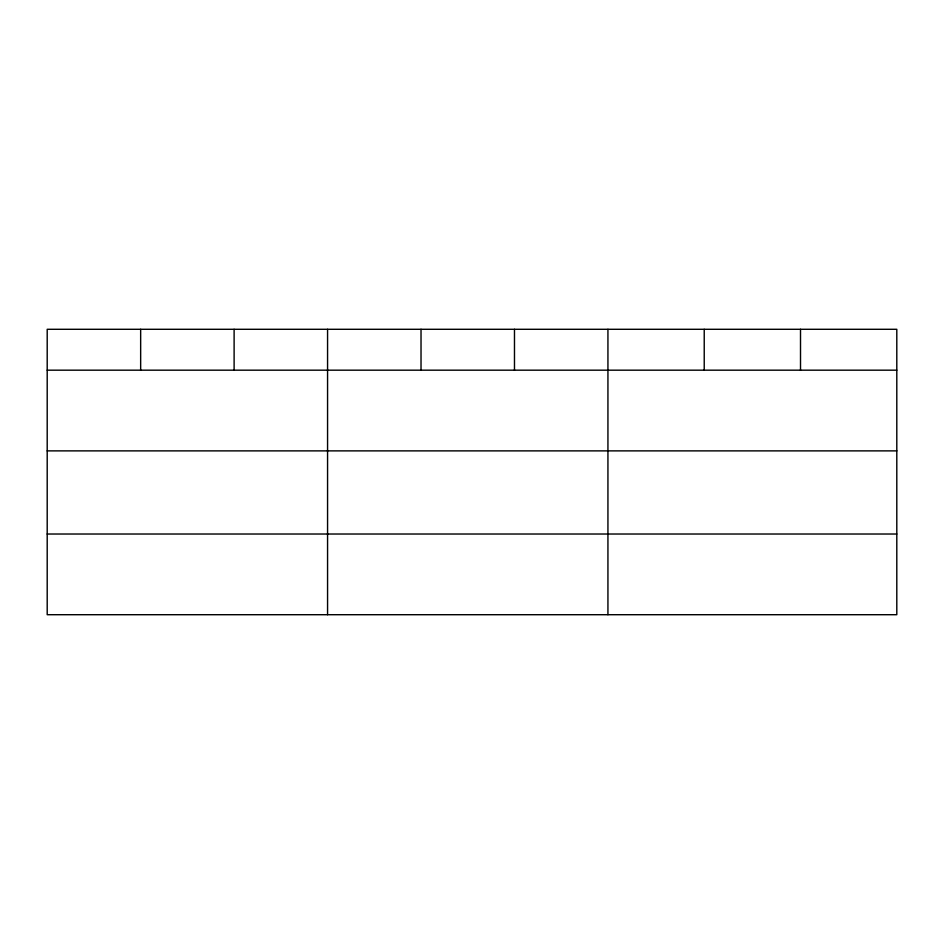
<?xml version="1.0" encoding="UTF-8"?>
<svg xmlns="http://www.w3.org/2000/svg" width="944" height="944" viewBox="0 0 944 944"><rect width="100%" height="100%" fill="white"/><g stroke="black" fill="none" stroke-linecap="round" stroke-linejoin="round"><path stroke-width="1.42" d="M896.8 450.878L896.8 329.291L47.2 329.291L47.2 614.709L896.8 614.709L896.8 450.878L47.2 450.878M47.2 370.178L896.8 370.178M47.2 534.021L896.8 534.021M800.512 329.291L800.512 370.178M704.224 329.291L704.224 370.178M607.936 329.291L607.936 614.709M514.48 329.291L514.48 370.178M421.024 329.291L421.024 370.178M327.568 329.291L327.568 614.709M234.112 329.291L234.112 370.178M140.656 329.291L140.656 370.178"/></g></svg>
